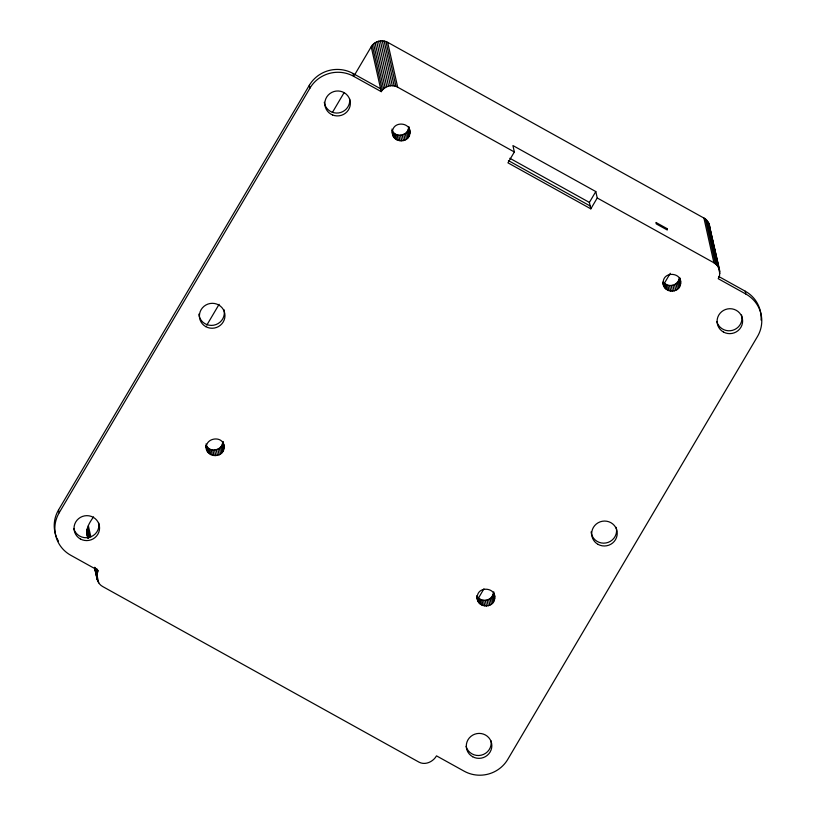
<?xml version="1.0" encoding="UTF-8"?>
<svg xmlns="http://www.w3.org/2000/svg" width="816" height="816" viewBox="0 0 816 816"><rect width="100%" height="100%" fill="white"/><g stroke="black" fill="none" stroke-linecap="round" stroke-linejoin="round"><path stroke-width="1.22" d="M206.785 449.524C203.317 437.866 223.492 434.418 224.033 446.587C224.849 458.735 205.132 458.245 206.02 446.107M392.496 131.356C390.68 142.382 408.857 144.391 409.907 133.436C411.723 122.42 393.536 120.411 392.496 131.356L391.986 129.081M494.7 598.567C496.516 587.551 478.339 585.531 477.289 596.486C475.473 607.502 493.649 609.521 494.7 598.567L493.425 592.865C492.65 601.025 480.257 603.157 476.84 595.69L478.115 601.392M680.626 283.733C682.451 272.717 664.265 270.698 663.224 281.653C661.399 292.679 679.585 294.688 680.626 283.733L679.361 278.032C678.616 285.406 668.039 288.242 663.673 282.275L664.948 287.977M87.955 538.254C84.568 530.573 89.077 523.046 93.534 516.936M718.712 276.471L745.232 291.2L745.865 294.046A31.977 31.13 -12.6 0 1 757.472 336.518L507.787 759.359A31.977 31.13 -12.7 0 1 464.131 771.171L436.509 755.861C433.184 761.716 425.32 765.541 418.996 762.144L102.755 586.582C97.175 583.634 95.074 575.974 98.389 570.598L70.768 555.268A31.977 31.13 -12.6 0 1 59.17 512.785L58.538 509.939L309.335 85.262A31.977 31.13 -12.6 0 1 352.991 73.46L380.613 88.791M354.389 75.245L371.219 46.747C374.391 41.208 382.102 39.137 387.641 42.299L705.422 218.892L708.829 223.207L719.498 269.831L719.62 275.308L718.243 278.705L745.865 294.046M207.386 451.095L206.111 445.393C209.528 452.86 221.921 450.728 222.697 442.568L223.972 448.27M393.312 136.262L392.037 130.56C395.454 138.037 407.847 135.905 408.632 127.745L409.907 133.436M59.17 512.785L309.968 88.108L309.335 85.262M206.805 325.135L219.106 304.307M332.377 112.506L344.026 92.779M514.355 151.98L507.95 162.833L590.825 208.845L597.23 197.982L595.802 191.566L512.927 145.564L514.355 151.98L397.678 87.2C392.129 84.038 384.448 86.108 381.245 91.647L353.624 76.306A31.977 31.13 -12.6 0 0 309.968 88.108M590.825 208.845L589.387 202.429L595.802 191.566M478.125 598.658L483.939 588.805M664.459 283.132L670.283 273.278M597.23 197.982L713.908 262.762L716.825 265.047L718.855 268.107M509.827 158.263L589.387 202.429M508.419 160.599L590.182 205.989M88.658 537.958L87.139 534.623M708.829 223.207L719.824 271.636M710.389 231.01L711.47 235.865M712.011 238.292L713.092 243.148M713.643 245.575L714.724 250.42M715.265 252.848L716.346 257.703M716.887 260.131L719.875 273.482M707.941 221.595L717.968 266.495M706.789 220.147L716.825 265.047M705.422 218.892L715.459 263.803M703.882 217.862L713.908 262.762M679.667 277.491L680.687 282.061M678.963 279.674L680.238 285.376M678.249 281.214L679.524 286.916M677.239 282.591L678.514 288.293M675.985 283.744L677.26 289.445M674.516 284.651L675.791 290.353M672.904 285.253L674.179 290.955M671.211 285.549L672.476 291.241M669.487 285.508L670.762 291.21M667.814 285.141L669.079 290.843M666.244 284.458L667.519 290.159M664.846 283.489L666.121 289.19M663.02 281.999L664.04 286.559M662.929 282.713L663.439 284.988M408.918 126.684L409.969 131.764M408.235 129.377L409.51 135.079M407.521 130.917L408.796 136.619M387.641 42.299L397.678 87.2M406.511 132.294L407.786 137.996M385.937 41.534L395.974 86.435M405.256 133.457L406.531 139.148M384.132 41.024L394.169 85.925M403.787 134.354L405.062 140.056M382.265 40.8L392.302 85.7M402.176 134.956L403.451 140.658M380.378 40.871L390.415 85.772M400.483 135.252L401.758 140.954M378.522 41.218L388.559 86.108M398.759 135.211L400.034 140.913M376.747 41.851L386.784 86.751M397.086 134.844L398.361 140.546M375.085 42.738L385.132 87.638M395.515 134.161L396.79 139.862M394.118 133.202L395.393 138.893M373.585 43.87L383.632 88.781M392.945 131.978L394.22 137.68M392.2 132.416L392.71 134.701M372.29 45.227L382.337 90.127M493.721 591.814L494.761 596.884M371.219 46.747L381.245 91.647M493.037 594.507L494.302 600.209M492.323 596.047L493.588 601.739M491.314 597.414L492.589 603.116M490.049 598.577L491.324 604.279M488.59 599.474L489.865 605.176M486.979 600.086L488.254 605.788M485.275 600.372L486.55 606.074M483.562 600.331L484.826 606.033M481.879 599.964L483.154 605.666M480.318 599.291L481.593 604.993M478.921 598.322L480.196 604.024M477.737 597.108L479.012 602.81M476.993 597.536L477.503 599.821M352.991 73.46L353.624 76.306M222.992 441.517L223.757 444.934M223.013 442.027L224.033 446.587M222.309 444.21L223.584 449.912M221.595 445.75L222.87 451.452M220.585 447.127L221.86 452.819M219.331 448.28L220.606 453.982M217.862 449.188L219.137 454.889M216.25 449.789L217.525 455.491M214.547 450.075L215.822 455.777M212.833 450.044L214.108 455.736M211.15 449.677L212.425 455.379M209.59 448.994L210.865 454.696M208.192 448.025L209.467 453.727M207.019 446.811L208.294 452.513M206.05 443.914L206.56 446.189M205.999 445.587L206.499 447.872M88.352 525.708L90.841 536.836M87.547 527.371L89.719 537.081M96.778 568.63L97.594 572.271M87.006 529.145L88.903 537.642M95.962 569.191L97.043 574.046M97.349 576.779L98.705 582.848M86.751 530.971L88.383 538.254M94.901 567.375L96.798 575.872M94.829 567.895L97.808 581.237M86.802 532.807L87.883 537.662M94.676 567.997L96.849 577.708M94.462 567.375L97.175 579.513M709.461 224.941L709.849 228.582M745.232 291.2A31.977 31.13 -12.6 0 1 761.073 320.086M58.466 541.11A31.977 31.13 -12.6 0 1 57.038 538.397M56.62 537.469A31.977 31.13 -12.6 0 1 58.538 509.939M349.636 98.93A12.791 12.454 -12.6 0 1 338.518 112.955A12.791 12.454 -12.6 0 1 324.278 102.265M98.746 522.995A12.791 12.454 -12.6 0 1 88.893 537.418A12.791 12.454 -12.6 0 1 73.807 528.615M491.018 740.765A12.791 12.454 -12.7 0 1 481.175 755.198A12.791 12.454 -12.7 0 1 466.089 746.385M741.56 314.986A12.791 12.454 -12.7 0 1 732.493 330.337A12.791 12.454 -12.7 0 1 716.866 321.667M223.91 309.601A12.791 12.454 -12.6 0 1 213.751 325.196A12.791 12.454 -12.6 0 1 198.829 314.129M616.172 527.35A12.791 12.454 -12.7 0 1 606.013 542.956A12.791 12.454 -12.7 0 1 591.1 531.899M666.988 228.592L655.942 222.462L656.258 223.89L667.304 230.02L666.988 228.592M332.612 114.985A12.791 12.454 -12.6 0 0 350.278 101.786A12.791 12.454 -12.6 0 0 329.909 93.575A12.791 12.454 -12.6 0 0 332.612 114.985M80.386 538.978A12.791 12.454 -12.6 0 0 99.572 528.013A12.791 12.454 -12.6 0 0 80.427 517.385A12.791 12.454 -12.6 0 0 80.386 538.978M723.445 332.03A12.791 12.454 -12.7 0 0 742.631 321.055A12.791 12.454 -12.7 0 0 723.486 310.437A12.791 12.454 -12.7 0 0 723.445 332.03M472.658 756.738A12.791 12.454 -12.7 0 0 491.844 745.763A12.791 12.454 -12.7 0 0 472.709 735.134A12.791 12.454 -12.7 0 0 472.658 756.738M205.785 326.645A12.791 12.454 -12.6 0 0 224.971 315.67A12.791 12.454 -12.6 0 0 205.836 305.041A12.791 12.454 -12.6 0 0 205.785 326.645M598.046 544.374A12.791 12.454 -12.7 0 0 617.233 533.399A12.791 12.454 -12.7 0 0 598.097 522.781A12.791 12.454 -12.7 0 0 598.046 544.374"/></g></svg>
